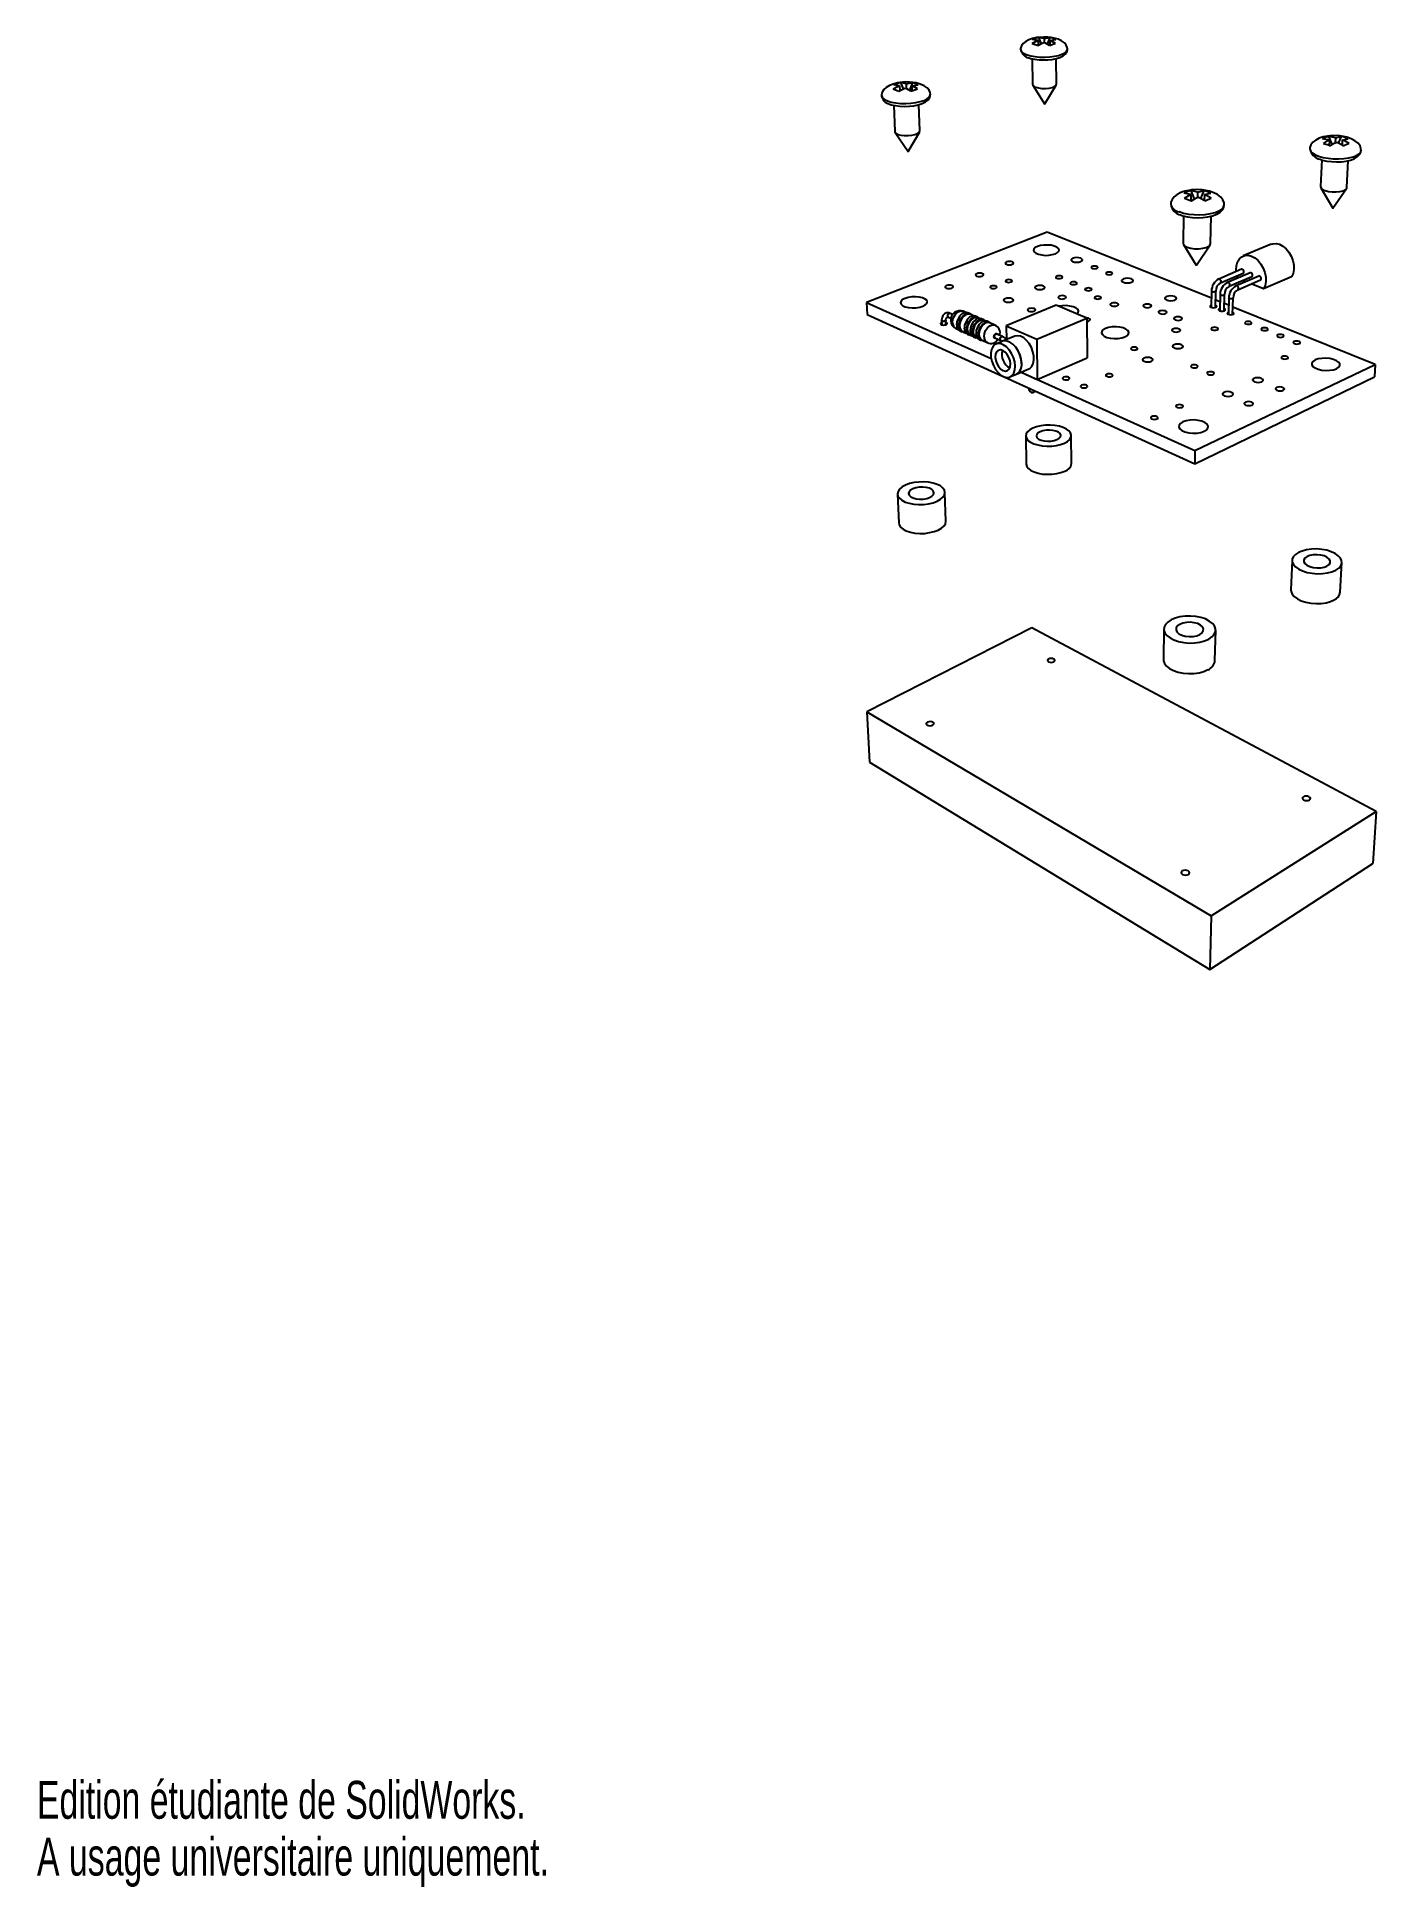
# Model space of a CAD drawing. Extents: x 0 to 132, y 0 to 182.
import ezdxf
from ezdxf.enums import TextEntityAlignment as Align

# ---------------------------------------------------------------- set-up
doc = ezdxf.new("R2010")
doc.units = 0
doc.layers.get('0').update_dxf_attribs({"linetype": 'CONTINUOUS'})

msp = doc.modelspace()

# ---------------------------------------------------------------- linework, layer by layer
at = {"color": 7, "linetype": 'CONTINUOUS'}
for p, q in [((98.66, 182), (98.11, 182.1)), ((98.66, 182), (98.67, 181.53)), ((99.26, 182.2), (98.7, 182.29)), ((98.7, 182.29), (98.96, 181.68)), ((99.26, 182.2), (99.83, 182.29)), ((99.26, 182.2), (99.26, 181.79)), ((99.83, 182.29), (99.56, 181.64)), ((99.83, 182), (100.41, 182.1)), ((99.83, 182), (99.83, 181.53)), ((98.07, 180.2), (98.11, 177.68)), ((100.48, 177.7), (100.46, 180.22)), ((85.01, 177.53), (84.46, 177.64)), ((85.01, 177.53), (85.03, 177.05)), ((85.65, 177.74), (85.1, 177.85)), ((85.1, 177.85), (85.37, 177.23)), ((85.65, 177.74), (86.28, 177.85)), ((85.65, 177.74), (85.67, 177.27)), ((86.28, 177.85), (85.98, 177.1)), ((86.22, 177.53), (86.85, 177.64)), ((86.22, 177.53), (86.24, 177.04)), ((98.14, 177.59), (99.31, 175.75)), ((99.33, 175.75), (100.45, 177.61)), ((84.44, 175.62), (84.55, 173.04)), ((87.02, 173.1), (86.93, 175.68)), ((84.58, 172.94), (85.85, 171.07)), ((85.87, 171.07), (87, 173)), ((127.38, 172.19), (126.71, 172.31)), ((127.97, 172.42), (127.3, 172.54)), ((127.3, 172.54), (127.64, 171.72)), ((127.38, 172.19), (127.35, 171.67)), ((127.97, 172.42), (127.94, 171.9)), ((127.97, 172.42), (128.54, 172.54)), ((128.54, 172.54), (128.25, 171.87)), ((128.65, 172.19), (128.63, 171.67)), ((128.65, 172.19), (129.22, 172.31)), ((126.62, 170.24), (126.51, 167.6)), ((129.11, 167.52), (129.23, 170.16)), ((113.73, 166.81), (113.06, 166.95)), ((114.38, 167.06), (113.71, 167.21)), ((113.71, 167.21), (114.06, 166.36)), ((113.73, 166.81), (113.72, 166.22)), ((114.38, 167.06), (114.37, 166.53)), ((114.38, 167.06), (115.01, 167.21)), ((115.01, 167.21), (114.67, 166.43)), ((115.06, 166.81), (115.05, 166.21)), ((115.06, 166.81), (115.69, 166.95)), ((126.54, 167.49), (127.7, 165.48)), ((127.72, 165.48), (129.06, 167.4)), ((112.99, 164.72), (112.95, 162.03)), ((115.67, 161.99), (115.72, 164.68)), ((99.57, 163.1), (81.77, 156.19)), ((115.75, 156.59), (99.57, 163.1)), ((112.99, 161.9), (114.26, 159.86)), ((114.28, 159.86), (115.62, 161.86)), ((121.65, 161.92), (118.89, 160.76)), ((118.72, 159.45), (116.47, 158.49)), ((116.63, 158.11), (118.87, 159.07)), ((119.57, 159.11), (117.32, 158.15)), ((117.49, 157.77), (119.73, 158.73)), ((120.42, 158.78), (118.18, 157.82)), ((118.33, 158.59), (118.27, 158.81)), ((123.64, 158.71), (120.89, 157.52)), ((115.76, 157.3), (115.73, 155.7)), ((116.14, 155.69), (116.18, 157.3)), ((116.61, 156.96), (116.58, 155.36)), ((116.63, 158.11), (116.64, 158.11)), ((116.99, 155.35), (117.03, 156.95)), ((117.49, 157.77), (117.49, 157.77)), ((118.34, 157.43), (120.58, 158.4)), ((118.34, 157.43), (118.35, 157.43)), ((119.11, 158.22), (118.8, 158.34)), ((120.89, 157.52), (119.66, 158)), ((81.77, 156.19), (81.83, 154.99)), ((81.77, 156.19), (94.04, 150.65)), ((90.26, 154.99), (90, 155.1)), ((91.55, 155.2), (91.3, 155.31)), ((91.98, 155.06), (91.75, 155.16)), ((92.31, 154.87), (91.99, 155.01)), ((100.46, 155.91), (95.52, 153.87)), ((103.47, 154.63), (100.46, 155.91)), ((116.6, 156.24), (116.16, 156.42)), ((117.45, 155.9), (117.01, 156.08)), ((117.47, 156.62), (117.43, 155.01)), ((117.84, 155), (117.89, 156.61)), ((131.9, 150.08), (117.86, 155.73)), ((81.83, 154.99), (95.16, 148.92)), ((89.16, 154.39), (89.18, 153.98)), ((89.59, 153.99), (89.58, 154.4)), ((89.58, 154.4), (89.58, 154.4)), ((89.83, 154.72), (90.1, 154.6)), ((90.56, 153.61), (90.81, 153.5)), ((90.97, 153.38), (91.19, 153.28)), ((91.24, 153.3), (91.56, 153.16)), ((92.73, 154.73), (92.5, 154.83)), ((92.89, 154.61), (92.75, 154.67)), ((93.31, 154.47), (93.08, 154.57)), ((93.46, 154.36), (93.32, 154.42)), ((93.89, 154.22), (93.66, 154.32)), ((94.41, 153.94), (93.9, 154.17)), ((95.52, 153.87), (98.53, 152.55)), ((95.52, 153.87), (95.55, 152.51)), ((98.53, 152.55), (103.47, 154.63)), ((103.47, 154.63), (103.49, 150.72)), ((91.72, 153.04), (91.95, 152.94)), ((92, 152.96), (92.14, 152.9)), ((92.3, 152.78), (92.53, 152.68)), ((92.57, 152.71), (92.71, 152.64)), ((92.87, 152.53), (93.1, 152.42)), ((93.15, 152.45), (93.66, 152.22)), ((94.42, 152.68), (95, 152.42)), ((95.16, 152.35), (94.52, 152.08)), ((95.17, 152.81), (94.59, 153.07)), ((96.38, 152.85), (95.17, 152.35)), ((98.53, 152.55), (98.59, 148.6)), ((96.54, 149.12), (97.74, 149.63)), ((98.59, 148.6), (103.49, 150.72)), ((114.13, 141.58), (131.9, 150.08)), ((131.9, 150.08), (131.83, 148.84)), ((95.31, 148.85), (114.1, 140.28)), ((95.89, 148.84), (96.53, 149.11)), ((97, 149.31), (98.59, 148.6)), ((97, 149.31), (114.13, 141.58)), ((114.1, 140.28), (131.83, 148.84)), ((98.15, 147.31), (98.27, 147.36)), ((97.45, 143.02), (97.49, 140.26)), ((101.96, 140.31), (101.94, 143.07)), ((114.13, 141.58), (114.1, 140.28)), ((84.81, 137.29), (84.93, 134.45)), ((89.59, 134.63), (89.49, 137.46)), ((123.7, 130.76), (123.59, 127.84)), ((128.45, 127.62), (128.6, 130.54)), ((98.04, 124.11), (81.78, 115.83)), ((131.97, 106.01), (98.04, 124.11)), ((111.07, 123.98), (111.03, 120.98)), ((116.09, 120.88), (116.17, 123.89)), ((81.78, 115.83), (115.73, 95.72)), ((81.78, 115.83), (82.04, 110.86)), ((82.04, 110.86), (115.6, 90.42)), ((115.73, 95.72), (131.97, 106.01)), ((131.97, 106.01), (131.66, 100.88)), ((115.6, 90.42), (131.66, 100.88)), ((115.73, 95.72), (115.6, 90.42))]:
    msp.add_line(p, q, dxfattribs=at)
for points in [[(99.24, 182.34), (98.72, 182.31), (98.51, 182.28), (98.13, 182.19), (97.76, 182.06), (97.45, 181.9), (97.2, 181.7), (97.03, 181.46), (96.95, 181.22), (96.95, 181.12)], [(96.95, 181.13), (96.97, 181.02), (97.08, 180.86), (97.29, 180.72), (97.59, 180.59)], [(97.59, 180.59), (97.95, 180.49), (98.38, 180.41), (98.85, 180.37), (99.33, 180.36), (99.81, 180.39), (100.27, 180.44), (100.68, 180.53), (101.02, 180.65), (101.29, 180.79), (101.47, 180.94), (101.55, 181.1), (101.56, 181.15)], [(97.75, 180.29), (97.94, 180.23), (98.33, 180.15), (98.76, 180.1), (99.2, 180.08), (99.64, 180.09), (100.07, 180.14), (100.47, 180.22), (100.82, 180.33), (101.14, 180.49), (101.35, 180.66), (101.49, 180.85), (101.55, 181.07), (101.55, 181.15)], [(98.08, 181.71), (98.49, 181.93), (98.66, 182)], [(98.08, 181.71), (98.49, 181.58), (98.65, 181.52)], [(98.7, 182.29), (98.27, 182.16), (98.11, 182.1)], [(98.65, 181.52), (99.06, 181.73), (99.23, 181.81)], [(99.79, 181.52), (99.4, 181.73), (99.23, 181.81)], [(101.56, 181.15), (101.54, 181.31), (101.44, 181.55), (101.26, 181.76), (100.99, 181.96), (100.63, 182.12), (100.25, 182.23), (99.96, 182.29), (99.64, 182.33), (99.24, 182.34)], [(99.79, 181.52), (100.23, 181.67), (100.39, 181.71)], [(100.41, 182.1), (100, 182.25), (99.83, 182.29)], [(100.39, 181.71), (99.99, 181.93), (99.83, 182)], [(85.6, 177.91), (85.03, 177.86), (84.8, 177.82), (84.38, 177.71), (84.02, 177.56), (83.71, 177.38), (83.46, 177.16), (83.3, 176.91), (83.24, 176.65), (83.24, 176.57)], [(84.38, 177.22), (84.82, 177.45), (85.01, 177.53)], [(84.38, 177.22), (84.78, 177.08), (84.95, 177.01)], [(85.1, 177.85), (84.63, 177.71), (84.46, 177.64)], [(84.95, 177.01), (85.39, 177.24), (85.58, 177.31)], [(86.14, 177.01), (85.74, 177.24), (85.58, 177.31)], [(88.05, 176.69), (88.03, 176.87), (87.92, 177.11), (87.72, 177.34), (87.43, 177.54), (87.04, 177.71), (86.64, 177.82), (86.33, 177.87), (85.99, 177.9), (85.6, 177.91)], [(86.14, 177.01), (86.61, 177.17), (86.78, 177.22)], [(86.78, 177.22), (86.39, 177.45), (86.22, 177.53)], [(86.85, 177.64), (86.45, 177.8), (86.28, 177.85)], [(98.44, 177.4), (98.72, 177.32), (99.05, 177.28), (99.41, 177.28), (99.75, 177.31), (100.05, 177.38), (100.29, 177.47), (100.43, 177.58), (100.48, 177.7)], [(83.24, 176.58), (83.25, 176.51), (83.34, 176.34), (83.54, 176.18), (83.83, 176.04)], [(83.83, 176.04), (84.2, 175.93), (84.64, 175.84), (85.12, 175.8), (85.62, 175.79), (86.13, 175.82), (86.61, 175.88), (87.05, 175.98), (87.43, 176.1), (87.73, 176.25), (87.93, 176.42), (88.04, 176.6), (88.05, 176.7)], [(84.01, 175.74), (84.2, 175.67), (84.61, 175.58), (85.05, 175.52), (85.51, 175.5), (85.98, 175.52), (86.43, 175.57), (86.85, 175.66), (87.23, 175.78), (87.57, 175.94), (87.81, 176.13), (87.97, 176.33), (88.04, 176.56), (88.04, 176.7)], [(99.31, 175.75), (99.31, 175.75), (99.31, 175.75)], [(84.55, 173.04), (84.56, 172.99), (84.65, 172.86), (84.85, 172.75)], [(84.85, 172.75), (85.14, 172.67), (85.48, 172.63), (85.85, 172.62), (86.21, 172.66), (86.53, 172.73), (86.79, 172.83), (86.96, 172.96), (87.02, 173.09), (87.02, 173.1)], [(128.03, 172.62), (127.43, 172.6), (127.18, 172.57), (126.77, 172.49), (126.38, 172.36), (126.04, 172.19), (125.76, 171.98), (125.56, 171.73), (125.46, 171.46), (125.45, 171.34)], [(127.3, 172.54), (126.87, 172.39), (126.71, 172.31)], [(126.79, 171.86), (127.2, 172.1), (127.38, 172.19)], [(126.79, 171.86), (127.28, 171.7), (127.48, 171.62)], [(127.48, 171.62), (127.89, 171.87), (128.06, 171.95)], [(130.5, 171.17), (130.49, 171.36), (130.4, 171.63), (130.2, 171.88), (129.9, 172.12), (129.51, 172.32), (129.09, 172.46), (128.77, 172.54), (128.4, 172.59), (128.03, 172.62)], [(128.73, 171.62), (128.26, 171.87), (128.06, 171.95)], [(129.22, 172.31), (128.73, 172.49), (128.54, 172.54)], [(129.32, 171.86), (128.85, 172.1), (128.65, 172.19)], [(128.73, 171.62), (129.16, 171.8), (129.32, 171.86)], [(85.86, 171.06), (85.85, 171.07), (85.85, 171.07)], [(125.45, 171.34), (125.45, 171.31), (125.51, 171.12), (125.68, 170.93), (125.95, 170.76), (126.31, 170.6)], [(126.31, 170.6), (126.75, 170.48), (127.24, 170.39), (127.76, 170.34), (128.29, 170.33), (128.81, 170.36), (129.29, 170.43), (129.71, 170.54), (130.06, 170.68), (130.31, 170.84), (130.46, 171.02), (130.5, 171.18)], [(126.46, 170.29), (126.67, 170.22), (127.12, 170.12), (127.6, 170.06), (128.09, 170.04), (128.57, 170.05), (129.03, 170.11), (129.46, 170.21), (129.83, 170.35), (130.16, 170.55), (130.35, 170.76), (130.47, 170.99), (130.49, 171.17)], [(114.41, 167.3), (113.8, 167.27), (113.53, 167.23), (113.12, 167.14), (112.73, 167.01), (112.37, 166.82), (112.08, 166.6), (111.87, 166.34), (111.76, 166.05), (111.74, 165.88)], [(113.71, 167.21), (113.23, 167.04), (113.06, 166.95)], [(113.09, 166.45), (113.54, 166.72), (113.73, 166.81)], [(113.09, 166.45), (113.58, 166.27), (113.78, 166.19)], [(113.78, 166.19), (114.23, 166.46), (114.42, 166.55)], [(117.02, 165.8), (117, 166.01), (116.89, 166.29), (116.68, 166.56), (116.36, 166.81), (115.98, 167), (115.55, 167.14), (115.19, 167.22), (114.83, 167.27), (114.41, 167.3)], [(115.09, 166.19), (114.62, 166.46), (114.42, 166.55)], [(115.69, 166.95), (115.2, 167.15), (115.01, 167.21)], [(115.74, 166.45), (115.26, 166.72), (115.06, 166.81)], [(115.09, 166.19), (115.56, 166.39), (115.74, 166.45)], [(126.95, 167.21), (127.28, 167.12), (127.66, 167.07), (128.05, 167.07), (128.41, 167.11), (128.73, 167.19), (128.96, 167.3), (129.08, 167.43), (129.11, 167.52)], [(112.56, 165.13), (113, 164.99), (113.5, 164.89), (114.04, 164.84), (114.6, 164.82), (115.14, 164.86), (115.66, 164.94), (116.11, 165.05), (116.49, 165.21), (116.78, 165.39), (116.95, 165.59), (117.02, 165.8), (117.02, 165.81)], [(112.71, 164.81), (112.93, 164.73), (113.4, 164.62), (113.9, 164.55), (114.41, 164.53), (114.92, 164.55), (115.41, 164.61), (115.86, 164.72), (116.27, 164.87), (116.62, 165.08), (116.84, 165.3), (116.97, 165.54), (117.02, 165.8)], [(127.71, 165.48), (127.71, 165.48), (127.7, 165.48)], [(100.37, 160.97), (100.59, 161.09), (100.72, 161.23), (100.75, 161.37), (100.68, 161.51), (100.51, 161.64), (100.26, 161.74), (99.95, 161.81), (99.6, 161.84), (99.24, 161.83), (98.9, 161.78), (98.61, 161.69), (98.39, 161.58), (98.25, 161.44), (98.22, 161.3), (98.29, 161.16), (98.45, 161.03), (98.7, 160.93), (99.02, 160.86), (99.37, 160.82), (99.73, 160.84), (100.07, 160.89), (100.37, 160.97)], [(102.87, 160.21), (102.99, 160.28), (103.03, 160.37), (102.99, 160.46), (102.87, 160.53), (102.69, 160.58), (102.48, 160.6), (102.27, 160.58), (102.08, 160.53), (101.96, 160.46), (101.92, 160.37), (101.96, 160.28), (102.07, 160.21), (102.26, 160.16), (102.47, 160.14), (102.68, 160.16), (102.87, 160.21)], [(113.37, 161.63), (113.71, 161.54), (114.09, 161.48), (114.5, 161.48), (114.89, 161.52), (115.23, 161.61), (115.48, 161.73), (115.63, 161.88), (115.67, 161.99)], [(118.2, 159.23), (118.19, 159.39), (118.22, 159.8), (118.33, 160.17), (118.51, 160.47), (118.75, 160.68), (119.04, 160.81), (119.36, 160.83), (119.7, 160.75), (120.04, 160.57), (120.35, 160.3), (120.63, 159.95), (120.86, 159.55), (121.02, 159.12), (121.1, 158.67), (121.11, 158.24), (121.04, 157.85), (120.89, 157.52), (120.89, 157.52)], [(121.65, 161.92), (121.8, 161.97), (122.12, 161.99), (122.46, 161.92), (122.8, 161.74), (123.12, 161.47), (123.39, 161.13), (123.62, 160.74), (123.78, 160.3), (123.86, 159.86), (123.86, 159.44), (123.79, 159.04), (123.64, 158.71)], [(93.17, 158.78), (93.27, 158.83), (93.3, 158.9), (93.28, 158.96), (93.19, 159.01), (93.07, 159.05), (92.91, 159.06), (92.76, 159.05), (92.62, 159.01), (92.53, 158.96), (92.49, 158.9), (92.52, 158.83), (92.6, 158.78), (92.73, 158.75), (92.88, 158.73), (93.04, 158.75), (93.17, 158.78)], [(96.11, 159.94), (96.2, 159.99), (96.24, 160.05), (96.21, 160.11), (96.13, 160.17), (96, 160.2), (95.85, 160.21), (95.69, 160.2), (95.56, 160.17), (95.47, 160.11), (95.44, 160.05), (95.46, 159.99), (95.54, 159.94), (95.67, 159.9), (95.82, 159.89), (95.98, 159.9), (96.11, 159.94)], [(100.96, 158.58), (101.03, 158.62), (101.06, 158.68), (101.03, 158.73), (100.96, 158.77), (100.86, 158.8), (100.74, 158.81), (100.61, 158.8), (100.51, 158.77), (100.44, 158.73), (100.41, 158.68), (100.43, 158.62), (100.5, 158.58), (100.6, 158.55), (100.73, 158.54), (100.85, 158.55), (100.96, 158.58)], [(104.45, 159.54), (104.52, 159.58), (104.55, 159.63), (104.52, 159.68), (104.45, 159.72), (104.35, 159.75), (104.23, 159.76), (104.11, 159.75), (104, 159.72), (103.93, 159.68), (103.91, 159.63), (103.93, 159.58), (104, 159.54), (104.1, 159.51), (104.23, 159.5), (104.35, 159.51), (104.45, 159.54)], [(105.9, 158.95), (105.97, 158.99), (105.99, 159.04), (105.97, 159.09), (105.9, 159.13), (105.79, 159.16), (105.67, 159.17), (105.55, 159.16), (105.44, 159.13), (105.37, 159.09), (105.35, 159.04), (105.37, 158.99), (105.44, 158.95), (105.55, 158.92), (105.67, 158.91), (105.79, 158.92), (105.9, 158.95)], [(114.26, 159.86), (114.26, 159.86), (114.26, 159.86)], [(118.8, 159.45), (118.74, 159.45), (118.72, 159.45)], [(118.87, 159.07), (118.9, 159.08), (118.93, 159.13), (118.95, 159.2), (118.94, 159.27), (118.91, 159.35), (118.86, 159.41), (118.8, 159.45)], [(119.65, 159.11), (119.59, 159.12), (119.57, 159.11)], [(119.73, 158.73), (119.75, 158.75), (119.79, 158.8), (119.8, 158.86), (119.79, 158.94), (119.76, 159.02), (119.71, 159.08), (119.65, 159.11)], [(120.51, 158.78), (120.45, 158.79), (120.42, 158.78)], [(120.58, 158.4), (120.61, 158.41), (120.64, 158.46), (120.66, 158.53), (120.65, 158.61), (120.62, 158.68), (120.57, 158.74), (120.51, 158.78)], [(90.18, 157.6), (90.27, 157.66), (90.31, 157.72), (90.29, 157.78), (90.21, 157.84), (90.08, 157.88), (89.92, 157.89), (89.77, 157.88), (89.63, 157.84), (89.54, 157.78), (89.5, 157.72), (89.52, 157.66), (89.6, 157.6), (89.73, 157.56), (89.88, 157.55), (90.04, 157.56), (90.18, 157.6)], [(94.49, 157.6), (94.56, 157.64), (94.59, 157.69), (94.57, 157.74), (94.5, 157.79), (94.4, 157.82), (94.28, 157.83), (94.15, 157.82), (94.05, 157.79), (93.97, 157.74), (93.94, 157.69), (93.96, 157.64), (94.03, 157.6), (94.13, 157.57), (94.26, 157.56), (94.38, 157.57), (94.49, 157.6)], [(96, 158.2), (96.07, 158.24), (96.1, 158.29), (96.08, 158.34), (96.01, 158.39), (95.91, 158.42), (95.78, 158.43), (95.66, 158.42), (95.55, 158.39), (95.48, 158.34), (95.45, 158.29), (95.47, 158.24), (95.54, 158.2), (95.64, 158.17), (95.76, 158.16), (95.89, 158.17), (96, 158.2)], [(99.18, 157.51), (99.29, 157.58), (99.33, 157.65), (99.29, 157.73), (99.19, 157.8), (99.04, 157.84), (98.85, 157.85), (98.66, 157.84), (98.5, 157.8), (98.39, 157.73), (98.35, 157.65), (98.38, 157.58), (98.49, 157.51), (98.64, 157.47), (98.83, 157.45), (99.02, 157.47), (99.18, 157.51)], [(101.31, 156.57), (101.4, 156.63), (101.43, 156.69), (101.4, 156.75), (101.32, 156.8), (101.19, 156.84), (101.04, 156.85), (100.89, 156.84), (100.76, 156.8), (100.67, 156.75), (100.64, 156.69), (100.67, 156.63), (100.75, 156.57), (100.88, 156.54), (101.03, 156.52), (101.18, 156.54), (101.31, 156.57)], [(102.4, 157.98), (102.47, 158.03), (102.49, 158.08), (102.47, 158.13), (102.4, 158.17), (102.3, 158.2), (102.17, 158.21), (102.05, 158.2), (101.94, 158.17), (101.87, 158.13), (101.84, 158.08), (101.87, 158.03), (101.94, 157.98), (102.04, 157.95), (102.17, 157.94), (102.29, 157.95), (102.4, 157.98)], [(103.85, 157.38), (103.92, 157.42), (103.95, 157.48), (103.92, 157.53), (103.85, 157.57), (103.75, 157.6), (103.62, 157.61), (103.5, 157.6), (103.39, 157.57), (103.32, 157.53), (103.29, 157.48), (103.32, 157.42), (103.39, 157.38), (103.49, 157.35), (103.62, 157.34), (103.74, 157.35), (103.85, 157.38)], [(107.87, 158.17), (108, 158.24), (108.04, 158.33), (107.99, 158.42), (107.87, 158.5), (107.68, 158.55), (107.47, 158.57), (107.25, 158.55), (107.07, 158.5), (106.94, 158.42), (106.9, 158.33), (106.95, 158.24), (107.07, 158.17), (107.26, 158.12), (107.47, 158.1), (107.69, 158.12), (107.87, 158.17)], [(112.16, 156.42), (112.28, 156.5), (112.31, 156.59), (112.27, 156.68), (112.14, 156.76), (111.95, 156.81), (111.73, 156.83), (111.51, 156.81), (111.32, 156.76), (111.2, 156.68), (111.16, 156.59), (111.21, 156.5), (111.34, 156.42), (111.53, 156.37), (111.75, 156.35), (111.97, 156.37), (112.16, 156.42)], [(87.31, 155.8), (87.55, 155.93), (87.7, 156.08), (87.75, 156.23), (87.69, 156.39), (87.53, 156.52), (87.28, 156.63), (86.96, 156.71), (86.6, 156.74), (86.23, 156.73), (85.87, 156.68), (85.56, 156.58), (85.32, 156.46), (85.16, 156.31), (85.11, 156.15), (85.17, 156), (85.33, 155.86), (85.57, 155.75), (85.89, 155.68), (86.26, 155.64), (86.63, 155.65), (87, 155.71), (87.31, 155.8)], [(90, 155.1), (89.86, 155.15), (89.65, 155.15), (89.44, 155.07), (89.29, 154.91), (89.2, 154.7), (89.16, 154.44), (89.16, 154.39)], [(91.75, 155.16), (91.62, 155.2), (91.39, 155.17), (91.16, 155.06), (90.94, 154.85), (90.78, 154.58), (90.67, 154.28), (90.64, 153.98)], [(91.19, 153.28), (91.12, 153.32), (90.97, 153.49), (90.88, 153.73), (90.87, 154.02), (90.94, 154.33), (91.08, 154.62), (91.28, 154.86), (91.5, 155.03), (91.74, 155.1), (91.96, 155.07), (91.98, 155.06)], [(91.99, 155.01), (91.94, 155.03), (91.71, 155.04), (91.47, 154.94), (91.25, 154.75), (91.07, 154.49), (90.96, 154.18), (90.93, 153.87), (90.98, 153.6), (91.1, 153.4), (91.24, 153.3)], [(96.09, 156.26), (96.2, 156.33), (96.25, 156.4), (96.21, 156.48), (96.11, 156.55), (95.95, 156.59), (95.77, 156.61), (95.58, 156.59), (95.41, 156.55), (95.3, 156.48), (95.26, 156.4), (95.29, 156.33), (95.39, 156.26), (95.55, 156.21), (95.74, 156.2), (95.93, 156.21), (96.09, 156.26)], [(98.29, 155.33), (98.38, 155.39), (98.42, 155.45), (98.39, 155.51), (98.31, 155.57), (98.18, 155.6), (98.03, 155.62), (97.87, 155.6), (97.74, 155.57), (97.65, 155.51), (97.62, 155.45), (97.65, 155.39), (97.73, 155.33), (97.86, 155.29), (98.01, 155.28), (98.16, 155.29), (98.29, 155.33)], [(102.48, 155.05), (102.61, 155.19), (102.64, 155.35), (102.57, 155.51), (102.39, 155.65), (102.12, 155.76), (101.8, 155.83), (101.43, 155.87), (101.05, 155.86), (100.7, 155.8)], [(104.78, 156.56), (104.85, 156.6), (104.88, 156.65), (104.85, 156.71), (104.78, 156.75), (104.67, 156.78), (104.55, 156.79), (104.42, 156.78), (104.32, 156.75), (104.25, 156.71), (104.22, 156.65), (104.24, 156.6), (104.32, 156.56), (104.42, 156.53), (104.55, 156.52), (104.67, 156.53), (104.78, 156.56)], [(106.47, 155.85), (106.56, 155.91), (106.59, 155.97), (106.56, 156.04), (106.47, 156.1), (106.34, 156.13), (106.18, 156.15), (106.02, 156.13), (105.89, 156.1), (105.8, 156.04), (105.77, 155.97), (105.8, 155.91), (105.89, 155.85), (106.02, 155.81), (106.18, 155.8), (106.34, 155.81), (106.47, 155.85)], [(109.72, 155.72), (109.81, 155.77), (109.84, 155.84), (109.81, 155.9), (109.72, 155.96), (109.58, 156), (109.42, 156.01), (109.27, 156), (109.13, 155.96), (109.04, 155.9), (109.02, 155.84), (109.05, 155.77), (109.14, 155.72), (109.28, 155.68), (109.43, 155.66), (109.59, 155.68), (109.72, 155.72)], [(111.24, 155.09), (111.33, 155.15), (111.35, 155.21), (111.32, 155.28), (111.23, 155.34), (111.09, 155.37), (110.93, 155.39), (110.77, 155.37), (110.64, 155.34), (110.55, 155.28), (110.52, 155.21), (110.56, 155.15), (110.65, 155.09), (110.79, 155.05), (110.95, 155.04), (111.11, 155.05), (111.24, 155.09)], [(115.73, 155.91), (115.7, 155.9), (115.63, 155.86), (115.61, 155.8), (115.64, 155.75), (115.71, 155.71), (115.82, 155.68), (115.95, 155.66), (116.08, 155.68), (116.18, 155.71), (116.18, 155.71)], [(116.18, 155.71), (116.25, 155.75), (116.27, 155.8), (116.24, 155.86), (116.16, 155.9), (116.15, 155.91)], [(116.58, 155.57), (116.54, 155.56), (116.48, 155.51), (116.46, 155.46), (116.49, 155.41), (116.56, 155.36), (116.67, 155.33), (116.8, 155.32), (116.92, 155.33), (117.03, 155.36), (117.03, 155.36)], [(117.03, 155.36), (117.1, 155.41), (117.12, 155.46), (117.09, 155.51), (117.01, 155.56), (117, 155.56)], [(117.43, 155.23), (117.4, 155.21), (117.33, 155.17), (117.31, 155.11), (117.34, 155.06), (117.41, 155.02), (117.52, 154.99), (117.65, 154.97), (117.78, 154.99), (117.88, 155.02), (117.88, 155.02)], [(117.88, 155.02), (117.95, 155.06), (117.97, 155.11), (117.94, 155.17), (117.86, 155.21), (117.85, 155.22)], [(89.17, 154.2), (89.16, 154.19), (89.08, 154.15), (89.05, 154.09), (89.07, 154.04), (89.13, 153.99), (89.24, 153.96), (89.36, 153.95), (89.49, 153.96), (89.61, 153.99)], [(89.58, 154.4), (89.58, 154.5), (89.62, 154.64), (89.67, 154.71), (89.72, 154.74), (89.81, 154.73), (89.83, 154.72)], [(89.61, 153.99), (89.68, 154.04), (89.72, 154.09), (89.7, 154.15), (89.63, 154.19), (89.59, 154.21)], [(92.5, 154.83), (92.38, 154.86), (92.15, 154.84), (91.92, 154.72), (91.7, 154.52), (91.53, 154.25), (91.43, 153.94), (91.4, 153.64)], [(91.95, 152.94), (91.88, 152.98), (91.72, 153.15), (91.64, 153.39), (91.63, 153.69), (91.7, 154), (91.84, 154.29), (92.03, 154.53), (92.26, 154.69), (92.5, 154.76), (92.72, 154.73), (92.73, 154.73)], [(92.75, 154.67), (92.7, 154.69), (92.47, 154.7), (92.23, 154.61), (92.01, 154.41), (91.83, 154.15), (91.72, 153.84), (91.69, 153.54), (91.74, 153.26), (91.86, 153.06), (92, 152.96)], [(93.08, 154.57), (92.96, 154.61), (92.73, 154.59), (92.49, 154.47), (92.28, 154.26), (92.11, 153.99), (92, 153.69), (91.97, 153.38)], [(92.53, 152.68), (92.45, 152.72), (92.3, 152.89), (92.21, 153.14), (92.21, 153.43), (92.28, 153.74), (92.42, 154.03), (92.61, 154.27), (92.84, 154.44), (93.08, 154.51), (93.29, 154.48), (93.31, 154.47)], [(93.32, 154.42), (93.27, 154.44), (93.05, 154.45), (92.81, 154.35), (92.59, 154.16), (92.41, 153.89), (92.3, 153.59), (92.26, 153.28), (92.31, 153.01), (92.44, 152.8), (92.57, 152.71)], [(93.66, 154.32), (93.54, 154.35), (93.3, 154.33), (93.07, 154.21), (92.85, 154.01), (92.69, 153.74), (92.58, 153.43), (92.55, 153.13)], [(93.1, 152.42), (93.03, 152.46), (92.88, 152.64), (92.79, 152.88), (92.78, 153.17), (92.85, 153.48), (93, 153.77), (93.19, 154.02), (93.42, 154.18), (93.65, 154.25), (93.87, 154.22), (93.89, 154.22)], [(93.9, 154.17), (93.85, 154.18), (93.63, 154.19), (93.39, 154.1), (93.17, 153.9), (92.99, 153.64), (92.87, 153.33), (92.84, 153.02), (92.89, 152.75), (93.01, 152.54), (93.15, 152.45)], [(103.64, 154.33), (103.75, 154.4), (103.79, 154.48), (103.75, 154.57), (103.64, 154.63), (103.48, 154.68), (103.31, 154.7)], [(103.47, 154.29), (103.47, 154.29), (103.64, 154.33)], [(107.22, 152.8), (107.45, 152.93), (107.58, 153.09), (107.6, 153.25), (107.52, 153.41), (107.33, 153.55), (107.06, 153.67), (106.73, 153.75), (106.35, 153.78), (105.97, 153.77), (105.61, 153.71), (105.31, 153.61), (105.08, 153.48), (104.94, 153.33), (104.91, 153.17), (105, 153.01), (105.18, 152.86), (105.45, 152.74), (105.79, 152.67), (106.17, 152.63), (106.55, 152.64), (106.91, 152.7), (107.22, 152.8)], [(112.57, 153.31), (112.66, 153.37), (112.69, 153.44), (112.65, 153.5), (112.56, 153.56), (112.42, 153.6), (112.26, 153.62), (112.1, 153.6), (111.96, 153.56), (111.87, 153.5), (111.85, 153.44), (111.88, 153.37), (111.97, 153.31), (112.11, 153.27), (112.28, 153.26), (112.44, 153.27), (112.57, 153.31)], [(112.77, 154.46), (112.85, 154.52), (112.88, 154.58), (112.85, 154.65), (112.75, 154.71), (112.62, 154.75), (112.45, 154.76), (112.3, 154.75), (112.16, 154.71), (112.08, 154.65), (112.05, 154.58), (112.08, 154.52), (112.18, 154.46), (112.31, 154.42), (112.47, 154.41), (112.63, 154.42), (112.77, 154.46)], [(116.31, 153.49), (116.38, 153.53), (116.4, 153.59), (116.37, 153.64), (116.29, 153.69), (116.18, 153.72), (116.05, 153.73), (115.92, 153.72), (115.82, 153.69), (115.75, 153.64), (115.73, 153.59), (115.76, 153.53), (115.83, 153.49), (115.94, 153.46), (116.07, 153.45), (116.2, 153.46), (116.31, 153.49)], [(119.63, 154.07), (119.69, 154.12), (119.71, 154.17), (119.68, 154.22), (119.61, 154.27), (119.49, 154.3), (119.36, 154.31), (119.24, 154.3), (119.13, 154.27), (119.07, 154.22), (119.05, 154.17), (119.08, 154.12), (119.15, 154.07), (119.27, 154.04), (119.4, 154.03), (119.52, 154.04), (119.63, 154.07)], [(121.24, 153.44), (121.3, 153.49), (121.32, 153.54), (121.29, 153.6), (121.21, 153.64), (121.1, 153.67), (120.97, 153.69), (120.84, 153.67), (120.74, 153.64), (120.67, 153.6), (120.65, 153.54), (120.68, 153.49), (120.76, 153.44), (120.87, 153.41), (121, 153.4), (121.13, 153.41), (121.24, 153.44)], [(96.41, 149.91), (96.36, 150.32), (96.24, 150.75), (96.06, 151.15), (95.82, 151.51), (95.54, 151.8), (95.24, 152.01), (94.94, 152.12), (94.66, 152.12), (94.41, 152.02), (94.21, 151.82), (94.08, 151.54), (94.01, 151.19), (94.02, 150.79), (94.1, 150.38), (94.26, 149.96), (94.47, 149.58), (94.72, 149.26), (95.01, 149.01), (95.31, 148.85), (95.6, 148.79), (95.87, 148.83), (96.1, 148.98), (96.27, 149.22), (96.37, 149.54), (96.41, 149.91)], [(94.35, 152.81), (94.36, 152.89), (94.39, 152.97), (94.44, 153.03), (94.5, 153.07), (94.56, 153.08), (94.59, 153.07)], [(95.95, 150.12), (95.91, 150.44), (95.8, 150.76), (95.63, 151.06), (95.41, 151.29), (95.18, 151.45), (94.95, 151.5), (94.74, 151.45), (94.58, 151.31), (94.48, 151.08), (94.45, 150.79), (94.5, 150.47), (94.61, 150.15), (94.78, 149.86), (94.99, 149.62), (95.22, 149.47), (95.45, 149.41), (95.66, 149.46), (95.82, 149.6), (95.92, 149.83), (95.95, 150.12)], [(95, 152.42), (95.07, 152.38), (95.12, 152.33)], [(97.04, 150.18), (97, 150.6), (96.88, 151.02), (96.7, 151.42), (96.46, 151.78), (96.18, 152.07), (95.88, 152.27), (95.58, 152.38), (95.3, 152.39), (95.16, 152.35)], [(97.05, 150.19), (97.01, 150.6), (96.89, 151.02), (96.7, 151.42), (96.47, 151.78), (96.19, 152.07), (95.89, 152.28), (95.59, 152.38), (95.31, 152.39), (95.17, 152.35)], [(97.74, 149.63), (97.84, 149.68), (98.04, 149.88), (98.18, 150.16), (98.25, 150.51), (98.24, 150.9), (98.16, 151.32), (98.01, 151.73), (97.8, 152.12), (97.54, 152.44), (97.25, 152.69), (96.95, 152.85), (96.66, 152.9), (96.39, 152.85), (96.38, 152.85)], [(108.38, 151.53), (108.46, 151.58), (108.48, 151.64), (108.45, 151.69), (108.38, 151.74), (108.27, 151.77), (108.14, 151.78), (108.01, 151.77), (107.9, 151.74), (107.83, 151.69), (107.8, 151.64), (107.83, 151.58), (107.9, 151.53), (108.01, 151.5), (108.14, 151.49), (108.27, 151.5), (108.38, 151.53)], [(112.81, 151.7), (112.92, 151.77), (112.95, 151.86), (112.91, 151.94), (112.79, 152.01), (112.62, 152.06), (112.43, 152.08), (112.23, 152.06), (112.07, 152.01), (111.96, 151.94), (111.93, 151.86), (111.97, 151.77), (112.09, 151.7), (112.26, 151.65), (112.45, 151.64), (112.65, 151.65), (112.81, 151.7)], [(122.8, 152.78), (122.87, 152.83), (122.89, 152.88), (122.86, 152.94), (122.78, 152.99), (122.66, 153.02), (122.53, 153.03), (122.41, 153.02), (122.3, 152.99), (122.23, 152.94), (122.22, 152.88), (122.25, 152.83), (122.33, 152.78), (122.44, 152.75), (122.57, 152.74), (122.7, 152.75), (122.8, 152.78)], [(124.42, 152.13), (124.48, 152.17), (124.5, 152.23), (124.47, 152.29), (124.39, 152.33), (124.27, 152.37), (124.14, 152.38), (124.01, 152.37), (123.91, 152.33), (123.84, 152.29), (123.82, 152.23), (123.86, 152.17), (123.94, 152.13), (124.05, 152.1), (124.18, 152.08), (124.31, 152.1), (124.42, 152.13)], [(109.84, 150.39), (109.95, 150.46), (109.99, 150.55), (109.94, 150.63), (109.83, 150.7), (109.66, 150.75), (109.46, 150.77), (109.27, 150.75), (109.1, 150.7), (108.99, 150.63), (108.95, 150.55), (109, 150.46), (109.11, 150.39), (109.28, 150.34), (109.48, 150.32), (109.67, 150.34), (109.84, 150.39)], [(114.31, 149.78), (114.38, 149.83), (114.41, 149.89), (114.38, 149.94), (114.3, 149.99), (114.18, 150.02), (114.05, 150.04), (113.92, 150.02), (113.81, 149.99), (113.74, 149.94), (113.72, 149.89), (113.75, 149.83), (113.82, 149.78), (113.94, 149.75), (114.07, 149.73), (114.2, 149.75), (114.31, 149.78)], [(123.23, 150.64), (123.3, 150.69), (123.31, 150.74), (123.28, 150.8), (123.2, 150.85), (123.08, 150.88), (122.95, 150.89), (122.82, 150.88), (122.72, 150.85), (122.65, 150.8), (122.63, 150.74), (122.66, 150.69), (122.74, 150.64), (122.86, 150.61), (122.99, 150.59), (123.12, 150.61), (123.23, 150.64)], [(128.07, 149.65), (128.28, 149.79), (128.39, 149.95), (128.39, 150.12), (128.28, 150.29), (128.07, 150.44), (127.77, 150.56), (127.41, 150.64), (127.02, 150.68), (126.64, 150.67), (126.28, 150.61), (125.98, 150.51), (125.77, 150.37), (125.65, 150.21), (125.65, 150.04), (125.76, 149.87), (125.97, 149.72), (126.27, 149.6), (126.63, 149.51), (127.02, 149.48), (127.41, 149.49), (127.77, 149.55), (128.07, 149.65)], [(101.67, 148.6), (101.74, 148.65), (101.77, 148.71), (101.75, 148.76), (101.67, 148.81), (101.56, 148.85), (101.43, 148.86), (101.3, 148.85), (101.18, 148.81), (101.11, 148.76), (101.08, 148.71), (101.1, 148.65), (101.18, 148.6), (101.29, 148.56), (101.42, 148.55), (101.55, 148.56), (101.67, 148.6)], [(103.45, 147.8), (103.52, 147.85), (103.55, 147.91), (103.52, 147.97), (103.45, 148.02), (103.34, 148.06), (103.2, 148.07), (103.07, 148.06), (102.96, 148.02), (102.88, 147.97), (102.85, 147.91), (102.88, 147.85), (102.95, 147.8), (103.06, 147.77), (103.2, 147.76), (103.33, 147.77), (103.45, 147.8)], [(105.92, 148.9), (106, 148.95), (106.02, 149), (106, 149.06), (105.92, 149.11), (105.81, 149.15), (105.68, 149.16), (105.54, 149.15), (105.43, 149.11), (105.36, 149.06), (105.33, 149), (105.36, 148.95), (105.43, 148.9), (105.54, 148.86), (105.68, 148.85), (105.81, 148.86), (105.92, 148.9)], [(115.92, 149.09), (115.99, 149.14), (116.01, 149.2), (115.98, 149.26), (115.9, 149.31), (115.79, 149.34), (115.65, 149.35), (115.52, 149.34), (115.41, 149.31), (115.34, 149.26), (115.32, 149.2), (115.35, 149.14), (115.43, 149.09), (115.54, 149.06), (115.68, 149.05), (115.81, 149.06), (115.92, 149.09)], [(120.72, 148.36), (120.82, 148.44), (120.85, 148.53), (120.8, 148.62), (120.68, 148.69), (120.51, 148.74), (120.31, 148.76), (120.11, 148.74), (119.94, 148.69), (119.84, 148.62), (119.81, 148.53), (119.86, 148.44), (119.98, 148.36), (120.15, 148.31), (120.36, 148.3), (120.56, 148.31), (120.72, 148.36)], [(122.83, 147.53), (122.92, 147.59), (122.94, 147.66), (122.9, 147.74), (122.8, 147.8), (122.65, 147.84), (122.48, 147.86), (122.31, 147.84), (122.18, 147.8), (122.09, 147.74), (122.07, 147.66), (122.11, 147.59), (122.21, 147.53), (122.36, 147.48), (122.53, 147.47), (122.7, 147.48), (122.83, 147.53)], [(98, 147.32), (98.05, 147.3), (98.1, 147.3), (98.15, 147.31), (98.19, 147.33), (98.22, 147.37), (98.24, 147.42), (98.26, 147.48), (98.26, 147.5)], [(112.86, 145.84), (112.93, 145.9), (112.95, 145.96), (112.92, 146.02), (112.84, 146.07), (112.73, 146.1), (112.59, 146.12), (112.46, 146.1), (112.34, 146.07), (112.27, 146.02), (112.25, 145.96), (112.28, 145.9), (112.36, 145.84), (112.47, 145.81), (112.61, 145.8), (112.74, 145.81), (112.86, 145.84)], [(117.75, 146.98), (117.86, 147.06), (117.89, 147.15), (117.85, 147.24), (117.72, 147.32), (117.55, 147.37), (117.35, 147.39), (117.15, 147.37), (116.98, 147.32), (116.87, 147.24), (116.84, 147.15), (116.89, 147.06), (117.01, 146.98), (117.18, 146.93), (117.39, 146.91), (117.59, 146.93), (117.75, 146.98)], [(119.75, 146.07), (119.84, 146.14), (119.87, 146.21), (119.83, 146.29), (119.72, 146.35), (119.58, 146.4), (119.4, 146.41), (119.24, 146.4), (119.1, 146.35), (119.01, 146.29), (118.98, 146.21), (119.02, 146.14), (119.12, 146.07), (119.27, 146.03), (119.44, 146.01), (119.61, 146.03), (119.75, 146.07)], [(101.27, 142.32), (101.57, 142.49), (101.79, 142.68), (101.91, 142.89), (101.94, 143.11), (101.87, 143.32), (101.71, 143.52), (101.46, 143.7), (101.13, 143.85), (100.75, 143.97), (100.31, 144.05), (99.85, 144.08), (99.39, 144.07), (98.93, 144.01), (98.51, 143.92), (98.14, 143.78), (97.84, 143.62), (97.62, 143.42), (97.49, 143.22), (97.45, 143), (97.51, 142.79), (97.67, 142.58), (97.92, 142.4), (98.24, 142.25), (98.63, 142.13), (99.07, 142.05), (99.54, 142.02), (100.01, 142.03), (100.47, 142.08), (100.89, 142.18), (101.27, 142.32)], [(110.38, 144.7), (110.46, 144.75), (110.48, 144.82), (110.45, 144.88), (110.37, 144.93), (110.26, 144.96), (110.12, 144.98), (109.98, 144.96), (109.87, 144.93), (109.79, 144.88), (109.77, 144.82), (109.8, 144.75), (109.88, 144.7), (109.99, 144.66), (110.13, 144.65), (110.27, 144.66), (110.38, 144.7)], [(115.03, 143.48), (115.27, 143.63), (115.4, 143.81), (115.42, 143.99), (115.32, 144.18), (115.11, 144.34), (114.81, 144.47), (114.44, 144.56), (114.04, 144.6), (113.64, 144.59), (113.26, 144.52), (112.93, 144.41), (112.7, 144.26), (112.56, 144.09), (112.54, 143.9), (112.64, 143.72), (112.85, 143.55), (113.14, 143.42), (113.51, 143.33), (113.92, 143.29), (114.33, 143.3), (114.71, 143.37), (115.03, 143.48)], [(100.53, 142.66), (100.74, 142.79), (100.87, 142.94), (100.9, 143.09), (100.83, 143.25), (100.67, 143.39), (100.43, 143.5), (100.13, 143.57), (99.8, 143.6), (99.46, 143.59), (99.14, 143.54), (98.87, 143.44), (98.66, 143.32), (98.53, 143.17), (98.5, 143.02), (98.56, 142.86), (98.72, 142.72), (98.96, 142.61), (99.26, 142.54), (99.59, 142.5), (99.93, 142.51), (100.26, 142.57), (100.53, 142.66)], [(97.49, 140.26), (97.49, 140.24), (97.56, 140.02), (97.71, 139.82), (97.96, 139.63), (98.28, 139.47), (98.67, 139.35), (99.11, 139.27), (99.57, 139.24), (100.04, 139.25), (100.5, 139.31), (100.92, 139.41), (101.29, 139.55)], [(88.72, 136.59), (89.05, 136.78), (89.29, 136.99), (89.44, 137.21), (89.49, 137.45), (89.44, 137.68), (89.29, 137.89), (89.04, 138.09), (88.72, 138.25), (88.33, 138.38), (87.88, 138.46), (87.41, 138.49), (86.92, 138.48), (86.45, 138.42), (86, 138.32), (85.6, 138.17), (85.27, 137.99), (85.02, 137.79), (84.87, 137.56), (84.81, 137.33), (84.85, 137.1), (85, 136.88), (85.24, 136.68), (85.57, 136.51), (85.96, 136.38), (86.41, 136.3), (86.89, 136.26), (87.38, 136.27), (87.87, 136.34), (88.32, 136.44), (88.72, 136.59)], [(87.98, 136.96), (88.21, 137.1), (88.36, 137.26), (88.4, 137.43), (88.34, 137.6), (88.19, 137.74), (87.95, 137.86), (87.65, 137.94), (87.31, 137.98), (86.96, 137.97), (86.62, 137.91), (86.32, 137.81), (86.09, 137.67), (85.95, 137.51), (85.9, 137.34), (85.96, 137.18), (86.11, 137.03), (86.34, 136.91), (86.65, 136.83), (86.99, 136.79), (87.35, 136.8), (87.69, 136.86), (87.98, 136.96)], [(84.93, 134.45), (84.98, 134.26), (85.12, 134.03), (85.36, 133.83), (85.68, 133.66), (86.08, 133.53), (86.52, 133.45), (87, 133.41), (87.49, 133.42), (87.97, 133.49), (88.42, 133.59), (88.82, 133.75)], [(88.82, 133.75), (89.14, 133.93), (89.39, 134.14), (89.54, 134.37), (89.59, 134.61), (89.59, 134.63)], [(128.01, 129.8), (128.3, 130), (128.5, 130.23), (128.59, 130.48), (128.58, 130.73), (128.46, 130.98), (128.25, 131.22), (127.94, 131.43), (127.55, 131.61), (127.11, 131.75), (126.62, 131.84), (126.12, 131.88), (125.61, 131.86), (125.13, 131.8), (124.69, 131.68), (124.32, 131.53), (124.02, 131.33), (123.82, 131.1), (123.72, 130.86), (123.72, 130.6), (123.83, 130.35), (124.04, 130.11), (124.35, 129.89), (124.73, 129.71), (125.18, 129.57), (125.67, 129.48), (126.19, 129.44), (126.7, 129.45), (127.19, 129.52), (127.63, 129.64), (128.01, 129.8)], [(127.14, 130.2), (127.34, 130.35), (127.45, 130.53), (127.45, 130.71), (127.34, 130.89), (127.14, 131.06), (126.86, 131.19), (126.52, 131.28), (126.16, 131.31), (125.79, 131.3), (125.45, 131.24), (125.17, 131.13), (124.97, 130.98), (124.86, 130.81), (124.86, 130.62), (124.96, 130.44), (125.16, 130.28), (125.44, 130.14), (125.78, 130.05), (126.15, 130.01), (126.52, 130.03), (126.86, 130.09), (127.14, 130.2)], [(123.59, 127.84), (123.6, 127.68), (123.71, 127.42), (123.92, 127.18), (124.23, 126.96), (124.61, 126.78), (125.06, 126.64), (125.55, 126.54), (126.06, 126.5), (126.56, 126.51), (127.05, 126.58), (127.49, 126.7), (127.86, 126.87)], [(115.48, 123), (115.8, 123.22), (116.03, 123.47), (116.15, 123.74), (116.16, 124.02), (116.05, 124.29), (115.85, 124.55), (115.54, 124.78), (115.16, 124.98), (114.7, 125.12), (114.2, 125.22), (113.68, 125.27), (113.15, 125.25), (112.65, 125.18), (112.18, 125.06), (111.78, 124.88), (111.45, 124.67), (111.22, 124.42), (111.09, 124.16), (111.07, 123.88), (111.17, 123.6), (111.37, 123.34), (111.67, 123.11), (112.06, 122.91), (112.51, 122.76), (113.02, 122.66), (113.55, 122.61), (114.09, 122.63), (114.6, 122.7), (115.07, 122.83), (115.48, 123)], [(114.61, 123.45), (114.83, 123.61), (114.95, 123.8), (114.97, 124), (114.88, 124.2), (114.68, 124.37), (114.4, 124.52), (114.06, 124.61), (113.68, 124.65), (113.29, 124.64), (112.93, 124.57), (112.63, 124.45), (112.41, 124.29), (112.28, 124.1), (112.26, 123.9), (112.35, 123.7), (112.55, 123.52), (112.83, 123.38), (113.17, 123.28), (113.55, 123.24), (113.94, 123.25), (114.3, 123.32), (114.61, 123.45)], [(100.21, 120.76), (100.29, 120.82), (100.32, 120.9), (100.29, 120.97), (100.22, 121.03), (100.1, 121.07), (99.96, 121.09), (99.82, 121.07), (99.7, 121.03), (99.62, 120.97), (99.59, 120.9), (99.62, 120.82), (99.69, 120.76), (99.81, 120.72), (99.95, 120.7), (100.09, 120.72), (100.21, 120.76)], [(111.03, 120.98), (111.03, 120.87), (111.13, 120.6), (111.33, 120.33), (111.63, 120.09), (112.01, 119.89), (112.46, 119.74), (112.97, 119.64), (113.5, 119.59), (114.03, 119.61), (114.54, 119.68), (115.01, 119.81), (115.41, 119.99)], [(88.27, 114.52), (88.36, 114.58), (88.4, 114.66), (88.38, 114.74), (88.3, 114.81), (88.19, 114.85), (88.04, 114.87), (87.9, 114.85), (87.77, 114.81), (87.68, 114.74), (87.64, 114.66), (87.67, 114.58), (87.74, 114.52), (87.86, 114.47), (88, 114.45), (88.15, 114.47), (88.27, 114.52)], [(124.81, 107.46), (124.73, 107.39), (124.71, 107.3), (124.75, 107.22), (124.84, 107.14), (124.98, 107.09), (125.13, 107.08), (125.28, 107.09), (125.4, 107.14), (125.48, 107.22), (125.5, 107.3), (125.46, 107.39), (125.36, 107.46), (125.23, 107.51), (125.08, 107.53), (124.93, 107.51), (124.81, 107.46)], [(112.88, 100.15), (112.8, 100.07), (112.77, 99.98), (112.8, 99.88), (112.9, 99.8), (113.03, 99.75), (113.19, 99.73), (113.35, 99.75), (113.48, 99.8), (113.56, 99.88), (113.59, 99.98), (113.55, 100.07), (113.46, 100.15), (113.33, 100.2), (113.17, 100.22), (113.01, 100.2), (112.88, 100.15)]]:
    msp.add_lwpolyline(points, dxfattribs=at)
at = {"color": 8, "linetype": 'CONTINUOUS'}
for points in [[(115.83, 157.24), (115.78, 157.27), (115.76, 157.3), (115.76, 157.3)], [(116.18, 157.3), (116.17, 157.27), (116.12, 157.24), (116.06, 157.22), (115.98, 157.21), (115.9, 157.22), (115.83, 157.24)], [(116.56, 158.49), (116.5, 158.5), (116.47, 158.49)], [(116.64, 158.11), (116.66, 158.12), (116.69, 158.17), (116.71, 158.24), (116.7, 158.32), (116.66, 158.39), (116.62, 158.45), (116.56, 158.49)], [(116.68, 156.9), (116.63, 156.93), (116.61, 156.96), (116.61, 156.96)], [(117.03, 156.95), (117.02, 156.93), (116.97, 156.9), (116.91, 156.88), (116.83, 156.87), (116.75, 156.88), (116.68, 156.9)], [(117.41, 158.15), (117.35, 158.16), (117.32, 158.15)], [(117.49, 157.77), (117.51, 157.79), (117.54, 157.83), (117.56, 157.9), (117.55, 157.98), (117.52, 158.05), (117.47, 158.12), (117.41, 158.15)], [(118.27, 157.81), (118.21, 157.82), (118.18, 157.82)], [(118.35, 157.43), (118.37, 157.45), (118.4, 157.49), (118.42, 157.56), (118.41, 157.64), (118.37, 157.72), (118.33, 157.78), (118.27, 157.81)], [(89.76, 154.85), (89.76, 154.93), (89.8, 155), (89.85, 155.06), (89.91, 155.1), (89.97, 155.11), (90, 155.1)], [(90.24, 154.18), (90.28, 154.49), (90.39, 154.79), (90.57, 155.05), (90.79, 155.24), (91.03, 155.34), (91.25, 155.33), (91.3, 155.31)], [(117.54, 156.56), (117.49, 156.58), (117.47, 156.62), (117.47, 156.62)], [(117.89, 156.61), (117.87, 156.58), (117.83, 156.56), (117.77, 156.54), (117.69, 156.53), (117.61, 156.54), (117.54, 156.56)], [(89.22, 154.33), (89.17, 154.36), (89.16, 154.39)], [(89.58, 154.4), (89.58, 154.4), (89.56, 154.36), (89.51, 154.33), (89.44, 154.32), (89.36, 154.31), (89.28, 154.32), (89.22, 154.33)], [(93.35, 152.8), (93.38, 153.11), (93.5, 153.41), (93.67, 153.68), (93.9, 153.87), (94.14, 153.97), (94.36, 153.96), (94.41, 153.94)], [(94.31, 152.8), (94.33, 152.89), (94.37, 152.98), (94.43, 153.06), (94.5, 153.11), (94.57, 153.12), (94.63, 153.09), (94.67, 153.03), (94.67, 153.03)], [(94.5, 152.64), (94.43, 152.63), (94.37, 152.65), (94.33, 152.71), (94.31, 152.8)], [(94.93, 152.55), (94.94, 152.63), (94.97, 152.71), (95.02, 152.77), (95.08, 152.81), (95.14, 152.82), (95.17, 152.81)]]:
    msp.add_lwpolyline(points, dxfattribs=at)
at = {"color": 7, "linetype": 'CONTINUOUS'}
for centre, radius, start, end in [((97.95, 181.28), 1.01, 190.3098, 258.895), ((98.48, 177.78), 0.38, 194.8111, 264.1407), ((84.24, 176.71), 0.999, 188.2822, 256.7871), ((99.32, 175.76), 0.014, 246.3066, 305.9678), ((85.86, 171.08), 0.0144, 245.9268, 307.6379), ((126.65, 171.48), 1.2, 187.093, 260.5593), ((127.02, 167.74), 0.534, 194.9235, 262.5453), ((112.73, 166.13), 1.02, 194.551, 260.3199), ((112.97, 166.01), 1.23, 186.5526, 257.9346), ((127.71, 165.49), 0.0141, 244.2566, 306.1679), ((113.46, 162.15), 0.52, 192.5235, 260.575), ((114.27, 159.87), 0.0146, 243.7545, 307.975), ((117.1, 157.31), 1.34, 118.063, 180.3122), ((117.1, 157.32), 0.92, 120.3185, 181.2139), ((117.96, 156.97), 1.35, 118.1929, 180.2115), ((117.96, 156.97), 0.926, 120.4536, 181.1106), ((118.82, 156.62), 1.35, 118.3236, 180.1101), ((118.82, 156.63), 0.932, 120.5917, 181.0044), ((90.98, 154.45), 0.912, 69.5452, 185.1228), ((90.87, 154.36), 0.805, 179.4725, 247.097), ((91.28, 153.94), 0.637, 176.2901, 240.8996), ((92.03, 153.6), 0.637, 176.1483, 240.837), ((92.61, 153.34), 0.636, 176.0404, 240.789), ((94.13, 153.19), 0.788, 341.3982, 69.8574), ((93.18, 153.08), 0.636, 175.9318, 240.7404), ((94.01, 152.93), 0.788, 243.2358, 330.9583), ((94.48, 152.8), 0.134, 174.5684, 241.7746), ((96.57, 151.03), 1.47, 163.0576, 241.9943), ((94.82, 151.99), 0.89, 34.7745, 66.5543), ((95.98, 150.03), 1.07, 300.77, 8.0735), ((95.99, 150.04), 1.07, 300.7693, 8.0723), ((98.28, 147.79), 0.549, 184.799, 239.7071), ((98.2, 147.52), 0.176, 295.4704, 338.3906), ((101.03, 140.46), 0.952, 286.1027, 350.6242), ((127.51, 127.75), 0.952, 291.6305, 352.2063), ((115, 121.01), 1.11, 291.9762, 353.0619)]:
    msp.add_arc(centre, radius, start, end, dxfattribs=at)
at = {"color": 8, "linetype": 'CONTINUOUS'}
for centre, radius, start, end in [((89.89, 154.84), 0.135, 175.501, 242.0897), ((90.85, 154.14), 0.605, 176.0659, 241.24), ((93.95, 152.75), 0.603, 175.4726, 240.9514), ((95.06, 152.54), 0.135, 174.5717, 240.41)]:
    msp.add_arc(centre, radius, start, end, dxfattribs=at)

# ---------------------------------------------------------------- texts
at = {"color": 7, "linetype": 'CONTINUOUS'}
for s, width, p in [('Edition étudiante de SolidWorks.', 0.667188, (0, 5.6)), ('A usage universitaire uniquement.', 0.668182, (0, 0))]:
    msp.add_text(s, height=3.7351, dxfattribs=dict(at, width=width)).set_placement(p, align=Align.BOTTOM_LEFT)

doc.saveas('drawing.dxf')
